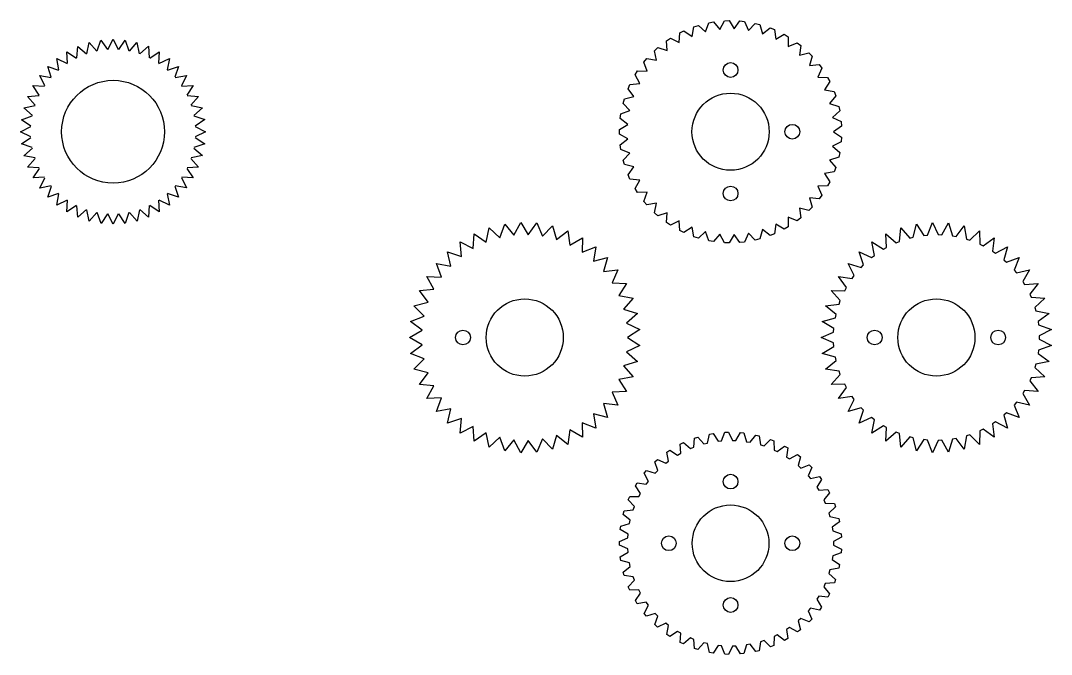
# Model space of a CAD drawing. Header units: inches. Extents: x -0.4 to 25.4, y -3.6 to 3.1.
# Drawn here: x -0.45 to 4.56, y -2.54 to 0.54 of the extents above; entities that cross this region are included whole.
import ezdxf

# ---------------------------------------------------------------- set-up
doc = ezdxf.new("R2010")
doc.units = ezdxf.units.IN
doc.header["$MEASUREMENT"] = 0
doc.layers.get('0').update_dxf_attribs({"lineweight": 25, "true_color": 0xffffff})

msp = doc.modelspace()

# ---------------------------------------------------------------- linework, layer by layer
at = {"color": 7, "true_color": 0x000000}
for p, q in [((2.8127, 0.4636), (2.8223, 0.51)), ((2.844, 0.5171), (2.879, 0.4851)), ((2.879, 0.4851), (2.895, 0.5298)), ((2.9175, 0.5338), (2.9477, 0.4973)), ((2.9477, 0.4973), (2.9698, 0.5393)), ((2.9925, 0.5401), (3.0174, 0.4997)), ((3.0174, 0.4997), (3.0451, 0.5382)), ((3.0678, 0.5359), (3.0868, 0.4924)), ((3.0868, 0.4924), (3.1196, 0.5267)), ((3.1417, 0.5212), (3.1545, 0.4755)), ((3.1545, 0.4755), (3.1917, 0.5049)), ((2.7075, 0.4541), (2.75, 0.433)), ((2.75, 0.433), (2.753, 0.4804)), ((2.7735, 0.4903), (2.8127, 0.4636)), ((3.2129, 0.4964), (3.2192, 0.4494)), ((3.2192, 0.4494), (3.2601, 0.4734)), ((3.2799, 0.462), (3.2796, 0.4145)), ((-0.1759, 0.3592), (-0.172, 0.415)), ((-0.172, 0.415), (-0.1298, 0.3784)), ((-0.1276, 0.3791), (-0.1163, 0.4339)), ((-0.1163, 0.4339), (-0.0793, 0.3921)), ((-0.077, 0.3925), (-0.0587, 0.4454)), ((-0.0587, 0.4454), (-0.0274, 0.3991)), ((-0.0251, 0.3992), (-0.0001, 0.4492)), ((-0.0001, 0.4492), (0.0249, 0.3992)), ((0.0272, 0.3991), (0.0586, 0.4454)), ((0.0586, 0.4454), (0.0768, 0.3926)), ((0.0791, 0.3921), (0.1162, 0.4339)), ((0.1162, 0.4339), (0.1274, 0.3792)), ((0.1296, 0.3784), (0.1718, 0.4151)), ((0.1718, 0.4151), (0.1758, 0.3593)), ((2.6471, 0.4089), (2.6922, 0.394)), ((2.6922, 0.394), (2.6886, 0.4413)), ((3.2796, 0.4145), (3.3235, 0.4325)), ((3.3414, 0.4185), (3.3346, 0.3716)), ((-0.2629, 0.3015), (-0.2735, 0.3563)), ((-0.2735, 0.3563), (-0.2233, 0.3319)), ((-0.2213, 0.3332), (-0.2247, 0.389)), ((-0.2247, 0.389), (-0.178, 0.3582)), ((0.1779, 0.3583), (0.2245, 0.3891)), ((0.2245, 0.3891), (0.2212, 0.3333)), ((0.2231, 0.332), (0.2734, 0.3564)), ((0.2734, 0.3564), (0.2628, 0.3016)), ((2.5937, 0.3558), (2.6403, 0.3473)), ((2.6403, 0.3473), (2.6302, 0.3937)), ((3.3346, 0.3716), (3.3805, 0.3833)), ((3.3964, 0.3669), (3.383, 0.3214)), ((-0.3, 0.2646), (-0.3177, 0.3176)), ((-0.3177, 0.3176), (-0.2647, 0.2999)), ((0.2646, 0.3), (0.3176, 0.3177)), ((0.3176, 0.3177), (0.2999, 0.2647)), ((2.5955, 0.2939), (2.579, 0.3384)), ((3.383, 0.3214), (3.4302, 0.3266)), ((3.4436, 0.3082), (3.424, 0.265)), ((-0.332, 0.2231), (-0.3564, 0.2734)), ((-0.3564, 0.2734), (-0.3016, 0.2628)), ((0.3015, 0.2629), (0.3563, 0.2735)), ((0.3563, 0.2735), (0.3319, 0.2233)), ((2.5585, 0.2347), (2.536, 0.2765)), ((2.5481, 0.2958), (2.5955, 0.2939)), ((3.424, 0.265), (3.4714, 0.2636)), ((-0.3583, 0.1779), (-0.3891, 0.2245)), ((-0.3891, 0.2245), (-0.3333, 0.2212)), ((0.3332, 0.2213), (0.389, 0.2247)), ((0.389, 0.2247), (0.3582, 0.178)), ((2.5302, 0.171), (2.5021, 0.2092)), ((2.5113, 0.23), (2.5585, 0.2347)), ((3.4821, 0.2435), (3.4568, 0.2034)), ((3.4568, 0.2034), (3.5035, 0.1954)), ((-0.4151, 0.1718), (-0.3593, 0.1758)), ((-0.3784, 0.1296), (-0.4151, 0.1718)), ((0.3592, 0.1759), (0.415, 0.172)), ((0.415, 0.172), (0.3784, 0.1298)), ((2.4841, 0.1598), (2.5302, 0.171)), ((3.5113, 0.174), (3.4806, 0.1378)), ((-0.4339, 0.1162), (-0.3792, 0.1274)), ((-0.3921, 0.0791), (-0.4339, 0.1162)), ((0.3791, 0.1276), (0.4339, 0.1163)), ((0.4339, 0.1163), (0.3921, 0.0793)), ((2.4668, 0.0864), (2.5109, 0.104)), ((2.5109, 0.104), (2.4778, 0.1379)), ((3.4806, 0.1378), (3.5258, 0.1234)), ((3.5306, 0.1011), (3.4951, 0.0696)), ((-0.4454, 0.0586), (-0.3926, 0.0768)), ((-0.3991, 0.0272), (-0.4454, 0.0586)), ((0.3925, 0.077), (0.4454, 0.0587)), ((0.4454, 0.0587), (0.3991, 0.0274)), ((2.5012, 0.0349), (2.4637, 0.0639)), ((3.4951, 0.0696), (3.5379, 0.049)), ((-0.4492, -0.0001), (-0.3992, 0.0249)), ((0.3992, 0.0251), (0.4492, 0.0001)), ((0.4492, 0.0001), (0.3992, -0.0249)), ((2.46, 0.0114), (2.5012, 0.0349)), ((2.46, 0.0114), (2.5012, 0.0349)), ((3.5395, 0.0263), (3.5, 0)), ((-0.3992, -0.0251), (-0.4492, -0.0001)), ((-0.4454, -0.0587), (-0.3991, -0.0274)), ((-0.4454, -0.0587), (-0.3991, -0.0274)), ((0.3991, -0.0272), (0.4454, -0.0586)), ((2.5012, -0.0349), (2.46, -0.0114)), ((2.5012, -0.0349), (2.46, -0.0114)), ((2.4637, -0.0639), (2.5012, -0.0349)), ((3.5379, -0.049), (3.4951, -0.0696)), ((3.5, 0), (3.5395, -0.0263)), ((-0.3925, -0.077), (-0.4454, -0.0587)), ((-0.3925, -0.077), (-0.4454, -0.0587)), ((-0.4339, -0.1163), (-0.3921, -0.0793)), ((-0.4339, -0.1163), (-0.3921, -0.0793)), ((0.3921, -0.0791), (0.4339, -0.1162)), ((0.4454, -0.0586), (0.3926, -0.0768)), ((2.5109, -0.104), (2.4668, -0.0864)), ((3.4951, -0.0696), (3.5306, -0.1011)), ((-0.3791, -0.1276), (-0.4339, -0.1163)), ((-0.3791, -0.1276), (-0.4339, -0.1163)), ((-0.415, -0.172), (-0.3784, -0.1298)), ((0.3784, -0.1296), (0.4151, -0.1718)), ((0.4339, -0.1162), (0.3792, -0.1274)), ((2.4778, -0.1379), (2.5109, -0.104)), ((3.5258, -0.1234), (3.4806, -0.1378)), ((3.4806, -0.1378), (3.5113, -0.174)), ((-0.3592, -0.1759), (-0.415, -0.172)), ((-0.389, -0.2247), (-0.3582, -0.178)), ((0.3583, -0.1779), (0.3891, -0.2245)), ((0.4151, -0.1718), (0.3593, -0.1758)), ((2.5302, -0.171), (2.4841, -0.1598)), ((2.5021, -0.2092), (2.5302, -0.171)), ((3.5035, -0.1954), (3.4568, -0.2034)), ((-0.3332, -0.2213), (-0.389, -0.2247)), ((-0.3563, -0.2735), (-0.3319, -0.2233)), ((0.332, -0.2231), (0.3564, -0.2734)), ((0.3891, -0.2245), (0.3333, -0.2212)), ((2.5585, -0.2347), (2.5113, -0.23)), ((2.536, -0.2765), (2.5585, -0.2347)), ((3.4568, -0.2034), (3.4821, -0.2435)), ((-0.3015, -0.2629), (-0.3563, -0.2735)), ((-0.3176, -0.3177), (-0.2999, -0.2647)), ((-0.2646, -0.3), (-0.3176, -0.3177)), ((0.3177, -0.3176), (0.2647, -0.2999)), ((0.3, -0.2646), (0.3177, -0.3176)), ((0.3564, -0.2734), (0.3016, -0.2628)), ((2.5955, -0.2939), (2.5481, -0.2958)), ((2.579, -0.3384), (2.5955, -0.2939)), ((3.4714, -0.2636), (3.424, -0.265)), ((3.424, -0.265), (3.4436, -0.3082)), ((-0.2734, -0.3564), (-0.2628, -0.3016)), ((-0.2231, -0.332), (-0.2734, -0.3564)), ((-0.2245, -0.3891), (-0.2212, -0.3333)), ((0.2213, -0.3332), (0.2247, -0.389)), ((0.2735, -0.3563), (0.2233, -0.3319)), ((0.2629, -0.3015), (0.2735, -0.3563)), ((2.6403, -0.3473), (2.5937, -0.3558)), ((2.6302, -0.3937), (2.6403, -0.3473)), ((3.383, -0.3214), (3.3964, -0.3669)), ((3.4302, -0.3266), (3.383, -0.3214)), ((-0.1779, -0.3583), (-0.2245, -0.3891)), ((-0.1718, -0.4151), (-0.1758, -0.3593)), ((-0.1296, -0.3784), (-0.1718, -0.4151)), ((-0.1162, -0.4339), (-0.1274, -0.3792)), ((-0.0791, -0.3921), (-0.1162, -0.4339)), ((-0.0586, -0.4454), (-0.0768, -0.3926)), ((-0.0272, -0.3991), (-0.0586, -0.4454)), ((0.0001, -0.4492), (-0.0249, -0.3992)), ((0.0251, -0.3992), (0.0001, -0.4492)), ((0.0587, -0.4454), (0.0274, -0.3991)), ((0.077, -0.3925), (0.0587, -0.4454)), ((0.1163, -0.4339), (0.0793, -0.3921)), ((0.1276, -0.3791), (0.1163, -0.4339)), ((0.172, -0.415), (0.1298, -0.3784)), ((0.1759, -0.3592), (0.172, -0.415)), ((0.2247, -0.389), (0.178, -0.3582)), ((2.6922, -0.394), (2.6471, -0.4089)), ((2.6886, -0.4413), (2.6922, -0.394)), ((3.3346, -0.3716), (3.3414, -0.4185)), ((3.3805, -0.3833), (3.3346, -0.3716)), ((1.879, -0.5149), (1.9028, -0.4485)), ((1.9028, -0.4485), (1.9477, -0.5027)), ((1.9477, -0.5027), (1.9805, -0.4403)), ((1.9805, -0.4403), (2.0174, -0.5003)), ((2.0174, -0.5003), (2.0585, -0.4431)), ((2.0585, -0.4431), (2.0868, -0.5076)), ((2.75, -0.433), (2.7075, -0.4541)), ((2.753, -0.4804), (2.75, -0.433)), ((3.2192, -0.4494), (3.2129, -0.4964)), ((3.2601, -0.4734), (3.2192, -0.4494)), ((3.2796, -0.4145), (3.2799, -0.462)), ((3.3235, -0.4325), (3.2796, -0.4145)), ((3.8875, -0.5128), (3.9028, -0.4485)), ((3.9028, -0.4485), (3.9391, -0.5037)), ((3.9564, -0.5019), (3.9805, -0.4403)), ((3.9805, -0.4403), (4.0087, -0.5001)), ((4.0262, -0.5007), (4.0585, -0.4431)), ((4.0585, -0.4431), (4.0782, -0.5062)), ((1.75, -0.567), (1.7545, -0.4967)), ((1.7545, -0.4967), (1.8127, -0.5364)), ((1.8127, -0.5364), (1.827, -0.4674)), ((1.827, -0.4674), (1.879, -0.5149)), ((2.0868, -0.5076), (2.1355, -0.4566)), ((2.1355, -0.4566), (2.1545, -0.5245)), ((2.1545, -0.5245), (2.2098, -0.4808)), ((2.2098, -0.4808), (2.2192, -0.5506)), ((2.8127, -0.4636), (2.7735, -0.4903)), ((2.8223, -0.51), (2.8127, -0.4636)), ((2.879, -0.4851), (2.844, -0.5171)), ((2.895, -0.5298), (2.879, -0.4851)), ((2.9477, -0.4973), (2.9175, -0.5338)), ((2.9698, -0.5393), (2.9477, -0.4973)), ((3.0174, -0.4997), (2.9925, -0.5401)), ((3.0451, -0.5382), (3.0174, -0.4997)), ((3.0868, -0.4924), (3.0678, -0.5359)), ((3.1196, -0.5267), (3.0868, -0.4924)), ((3.1545, -0.4755), (3.1417, -0.5212)), ((3.1917, -0.5049), (3.1545, -0.4755)), ((3.7576, -0.5627), (3.7545, -0.4967)), ((3.7545, -0.4967), (3.8046, -0.5397)), ((3.8208, -0.5332), (3.827, -0.4674)), ((3.827, -0.4674), (3.8706, -0.517)), ((4.0954, -0.5092), (4.1355, -0.4566)), ((4.1355, -0.4566), (4.1462, -0.5218)), ((4.1628, -0.5272), (4.2098, -0.4808)), ((4.2098, -0.4808), (4.2113, -0.5468)), ((1.6922, -0.606), (1.6869, -0.5357)), ((1.6869, -0.5357), (1.75, -0.567)), ((2.2192, -0.5506), (2.28, -0.515)), ((2.28, -0.515), (2.2796, -0.5855)), ((3.6991, -0.6007), (3.6869, -0.5357)), ((3.6869, -0.5357), (3.7425, -0.5714)), ((4.227, -0.5545), (4.28, -0.515)), ((4.28, -0.515), (4.2723, -0.5807)), ((1.6403, -0.6527), (1.6253, -0.5838)), ((1.6253, -0.5838), (1.6922, -0.606)), ((2.2796, -0.5855), (2.3448, -0.5587)), ((2.3448, -0.5587), (2.3346, -0.6284)), ((3.6464, -0.6464), (3.6253, -0.5838)), ((3.6253, -0.5838), (3.6853, -0.6114)), ((4.2868, -0.5904), (4.3448, -0.5587)), ((4.3448, -0.5587), (4.328, -0.6226)), ((1.5955, -0.7061), (1.571, -0.64)), ((1.571, -0.64), (1.6403, -0.6527)), ((2.3346, -0.6284), (2.4028, -0.611)), ((2.4028, -0.611), (2.383, -0.6786)), ((3.6007, -0.6991), (3.571, -0.64)), ((3.571, -0.64), (3.6343, -0.659)), ((4.341, -0.6343), (4.4028, -0.611)), ((4.4028, -0.611), (4.3774, -0.672)), ((2.383, -0.6786), (2.453, -0.6708)), ((2.453, -0.6708), (2.424, -0.735)), ((4.3886, -0.6853), (4.453, -0.6708)), ((4.453, -0.6708), (4.4193, -0.7277)), ((1.5585, -0.7653), (1.5251, -0.7032)), ((1.5251, -0.7032), (1.5955, -0.7061)), ((2.424, -0.735), (2.4945, -0.7371)), ((2.4945, -0.7371), (2.4568, -0.7966)), ((3.5627, -0.7576), (3.5251, -0.7032)), ((3.5251, -0.7032), (3.5904, -0.7132)), ((4.4286, -0.7425), (4.4945, -0.7371)), ((4.4945, -0.7371), (4.4532, -0.7887)), ((1.4884, -0.7722), (1.5585, -0.7653)), ((1.5302, -0.829), (1.4884, -0.7722)), ((2.4568, -0.7966), (2.5262, -0.8085)), ((3.5332, -0.8208), (3.4884, -0.7722)), ((3.4884, -0.7722), (3.5545, -0.773)), ((1.4617, -0.8456), (1.5302, -0.829)), ((1.5109, -0.896), (1.4617, -0.8456)), ((2.5262, -0.8085), (2.4806, -0.8622)), ((3.4617, -0.8456), (3.5272, -0.8372)), ((3.5128, -0.8875), (3.4617, -0.8456)), ((4.4603, -0.8046), (4.5262, -0.8085)), ((4.5262, -0.8085), (4.4782, -0.8538)), ((1.4454, -0.9221), (1.5109, -0.896)), ((2.4806, -0.8622), (2.5478, -0.8836)), ((2.5478, -0.8836), (2.4951, -0.9304)), ((4.483, -0.8706), (4.5478, -0.8836)), ((4.5478, -0.8836), (4.4938, -0.9218)), ((1.5012, -0.9651), (1.4454, -0.9221)), ((2.4951, -0.9304), (2.5586, -0.9609)), ((3.4454, -0.9221), (3.5092, -0.9046)), ((3.5019, -0.9564), (3.4454, -0.9221)), ((4.4963, -0.9391), (4.5586, -0.9609)), ((1.44, -1), (1.5012, -0.9651)), ((1.5012, -1.0349), (1.44, -1)), ((2.5586, -0.9609), (2.5, -1)), ((2.5, -1), (2.5586, -1.0391)), ((3.44, -1), (3.5007, -0.9738)), ((3.44, -1), (3.5007, -0.9738)), ((3.5007, -1.0262), (3.44, -1)), ((3.5007, -1.0262), (3.44, -1)), ((4.5586, -0.9609), (4.4999, -0.9913)), ((1.4454, -1.0779), (1.5012, -1.0349)), ((2.5586, -1.0391), (2.4951, -1.0696)), ((3.4454, -1.0779), (3.5019, -1.0436)), ((4.5586, -1.0391), (4.4963, -1.0609)), ((4.4999, -1.0087), (4.5586, -1.0391)), ((1.5109, -1.104), (1.4454, -1.0779)), ((2.4951, -1.0696), (2.5478, -1.1164)), ((3.5092, -1.0954), (3.4454, -1.0779)), ((4.4938, -1.0782), (4.5478, -1.1164)), ((1.4617, -1.1544), (1.5109, -1.104)), ((2.5478, -1.1164), (2.4806, -1.1378)), ((2.4806, -1.1378), (2.5262, -1.1915)), ((3.4617, -1.1544), (3.5128, -1.1125)), ((4.4782, -1.1462), (4.5262, -1.1915)), ((4.5478, -1.1164), (4.483, -1.1294)), ((1.5302, -1.171), (1.4617, -1.1544)), ((1.4884, -1.2278), (1.5302, -1.171)), ((2.5262, -1.1915), (2.4568, -1.2034)), ((3.5272, -1.1628), (3.4617, -1.1544)), ((3.4884, -1.2278), (3.5332, -1.1792)), ((4.5262, -1.1915), (4.4603, -1.1954)), ((1.5585, -1.2347), (1.4884, -1.2278)), ((1.5251, -1.2968), (1.5585, -1.2347)), ((2.4568, -1.2034), (2.4945, -1.2629)), ((3.5545, -1.227), (3.4884, -1.2278)), ((3.5251, -1.2968), (3.5627, -1.2424)), ((4.4532, -1.2113), (4.4945, -1.2629)), ((1.5955, -1.2939), (1.5251, -1.2968)), ((1.571, -1.36), (1.5955, -1.2939)), ((2.4945, -1.2629), (2.424, -1.265)), ((2.424, -1.265), (2.453, -1.3292)), ((3.5904, -1.2868), (3.5251, -1.2968)), ((3.571, -1.36), (3.6007, -1.3009)), ((4.4193, -1.2723), (4.453, -1.3292)), ((4.4945, -1.2629), (4.4286, -1.2575)), ((1.6403, -1.3473), (1.571, -1.36)), ((1.6253, -1.4162), (1.6403, -1.3473)), ((2.383, -1.3214), (2.4028, -1.389)), ((2.453, -1.3292), (2.383, -1.3214)), ((3.6343, -1.341), (3.571, -1.36)), ((4.3774, -1.328), (4.4028, -1.389)), ((4.453, -1.3292), (4.3886, -1.3147)), ((1.6922, -1.394), (1.6253, -1.4162)), ((1.6869, -1.4643), (1.6922, -1.394)), ((2.3346, -1.3716), (2.3448, -1.4413)), ((2.4028, -1.389), (2.3346, -1.3716)), ((3.6253, -1.4162), (3.6464, -1.3536)), ((3.6853, -1.3886), (3.6253, -1.4162)), ((3.6869, -1.4643), (3.6991, -1.3993)), ((4.328, -1.3774), (4.3448, -1.4413)), ((4.4028, -1.389), (4.341, -1.3657)), ((1.75, -1.433), (1.6869, -1.4643)), ((1.7545, -1.5033), (1.75, -1.433)), ((2.2192, -1.4494), (2.2098, -1.5192)), ((2.28, -1.485), (2.2192, -1.4494)), ((2.2796, -1.4145), (2.28, -1.485)), ((2.3448, -1.4413), (2.2796, -1.4145)), ((3.7425, -1.4286), (3.6869, -1.4643)), ((3.7545, -1.5033), (3.7576, -1.4373)), ((4.28, -1.485), (4.227, -1.4455)), ((4.2723, -1.4193), (4.28, -1.485)), ((4.3448, -1.4413), (4.2868, -1.4096)), ((1.8127, -1.4636), (1.7545, -1.5033)), ((1.827, -1.5326), (1.8127, -1.4636)), ((1.879, -1.4851), (1.827, -1.5326)), ((1.9028, -1.5515), (1.879, -1.4851)), ((1.9477, -1.4973), (1.9028, -1.5515)), ((1.9805, -1.5597), (1.9477, -1.4973)), ((2.0174, -1.4997), (1.9805, -1.5597)), ((2.0585, -1.5569), (2.0174, -1.4997)), ((2.0868, -1.4924), (2.0585, -1.5569)), ((2.1355, -1.5434), (2.0868, -1.4924)), ((2.1545, -1.4755), (2.1355, -1.5434)), ((2.2098, -1.5192), (2.1545, -1.4755)), ((2.8208, -1.5332), (2.8249, -1.4891)), ((2.8413, -1.4838), (2.8706, -1.517)), ((2.8875, -1.5128), (2.8977, -1.4697)), ((2.9147, -1.4667), (2.9391, -1.5037)), ((2.9564, -1.5019), (2.9725, -1.4606)), ((2.9898, -1.46), (3.0087, -1.5001)), ((3.0262, -1.5007), (3.0479, -1.4621)), ((3.065, -1.4639), (3.0782, -1.5062)), ((3.0954, -1.5092), (3.1223, -1.474)), ((3.139, -1.4781), (3.1462, -1.5218)), ((3.1628, -1.5272), (3.1943, -1.4961)), ((3.8046, -1.4603), (3.7545, -1.5033)), ((3.827, -1.5326), (3.8208, -1.4668)), ((3.8706, -1.483), (3.827, -1.5326)), ((3.9028, -1.5515), (3.8875, -1.4872)), ((3.9391, -1.4963), (3.9028, -1.5515)), ((3.9805, -1.5597), (3.9564, -1.4981)), ((4.0087, -1.4999), (3.9805, -1.5597)), ((4.0585, -1.5569), (4.0262, -1.4993)), ((4.0782, -1.4938), (4.0585, -1.5569)), ((4.1355, -1.5434), (4.0954, -1.4908)), ((4.1462, -1.4782), (4.1355, -1.5434)), ((4.2098, -1.5192), (4.1628, -1.4728)), ((4.2113, -1.4532), (4.2098, -1.5192)), ((2.7052, -1.5475), (2.7425, -1.5714)), ((2.7576, -1.5627), (2.7555, -1.5184)), ((2.771, -1.5109), (2.8046, -1.5397)), ((3.2103, -1.5026), (3.2113, -1.5468)), ((3.227, -1.5545), (3.2625, -1.528)), ((3.2775, -1.5367), (3.2723, -1.5807)), ((2.6451, -1.5929), (2.6853, -1.6114)), ((2.6991, -1.6007), (2.6909, -1.5571)), ((3.2868, -1.5904), (3.3257, -1.5692)), ((3.3393, -1.5798), (3.328, -1.6226)), ((2.5919, -1.6463), (2.6343, -1.659)), ((2.6464, -1.6464), (2.6323, -1.6045)), ((3.341, -1.6343), (3.3825, -1.6187)), ((3.3944, -1.6311), (3.3774, -1.672)), ((2.6007, -1.6991), (2.5808, -1.6595)), ((3.3886, -1.6853), (3.4318, -1.6756)), ((3.4419, -1.6896), (3.4193, -1.7277)), ((2.5627, -1.7576), (2.5375, -1.7212)), ((2.5466, -1.7065), (2.5904, -1.7132)), ((3.4286, -1.7425), (3.4727, -1.7389)), ((2.5332, -1.8208), (2.5032, -1.7882)), ((2.5102, -1.7725), (2.5545, -1.773)), ((3.4808, -1.7541), (3.4532, -1.7887)), ((2.4833, -1.8429), (2.5272, -1.8372)), ((3.4603, -1.8046), (3.5045, -1.8072)), ((3.5104, -1.8234), (3.4782, -1.8538)), ((2.5128, -1.8875), (2.4785, -1.8594)), ((3.483, -1.8706), (3.5264, -1.8793)), ((3.53, -1.8962), (3.4938, -1.9218)), ((2.5019, -1.9564), (2.4641, -1.9334)), ((2.4665, -1.9163), (2.5092, -1.9046)), ((3.4963, -1.9391), (3.5381, -1.9537)), ((2.46, -1.9914), (2.5007, -1.9738)), ((2.46, -1.9914), (2.5007, -1.9738)), ((3.5393, -1.9709), (3.4999, -1.9913)), ((2.5007, -2.0262), (2.46, -2.0086)), ((2.5007, -2.0262), (2.46, -2.0086)), ((2.4641, -2.0666), (2.5019, -2.0436)), ((3.5381, -2.0463), (3.4963, -2.0609)), ((3.4999, -2.0087), (3.5393, -2.0291)), ((2.5092, -2.0954), (2.4665, -2.0837)), ((3.4938, -2.0782), (3.53, -2.1038)), ((2.4785, -2.1406), (2.5128, -2.1125)), ((3.4782, -2.1462), (3.5104, -2.1766)), ((3.5264, -2.1207), (3.483, -2.1294)), ((2.5272, -2.1628), (2.4833, -2.1571)), ((2.5032, -2.2118), (2.5332, -2.1792)), ((3.5045, -2.1928), (3.4603, -2.1954)), ((2.5545, -2.227), (2.5102, -2.2275)), ((2.5375, -2.2788), (2.5627, -2.2424)), ((3.4532, -2.2113), (3.4808, -2.2459)), ((2.5904, -2.2868), (2.5466, -2.2935)), ((2.5808, -2.3405), (2.6007, -2.3009)), ((3.4193, -2.2723), (3.4419, -2.3104)), ((3.4727, -2.2611), (3.4286, -2.2575)), ((2.6343, -2.341), (2.5919, -2.3537)), ((2.6323, -2.3955), (2.6464, -2.3536)), ((3.3774, -2.328), (3.3944, -2.3689)), ((3.4318, -2.3244), (3.3886, -2.3147)), ((2.6853, -2.3886), (2.6451, -2.4071)), ((2.6909, -2.4429), (2.6991, -2.3993)), ((3.328, -2.3774), (3.3393, -2.4202)), ((3.3825, -2.3813), (3.341, -2.3657)), ((2.7425, -2.4286), (2.7052, -2.4525)), ((2.7555, -2.4816), (2.7576, -2.4373)), ((3.2113, -2.4532), (3.2103, -2.4974)), ((3.2625, -2.472), (3.227, -2.4455)), ((3.2723, -2.4193), (3.2775, -2.4633)), ((3.3257, -2.4308), (3.2868, -2.4096)), ((2.8046, -2.4603), (2.771, -2.4891)), ((2.8249, -2.5109), (2.8208, -2.4668)), ((2.8706, -2.483), (2.8413, -2.5162)), ((2.8977, -2.5303), (2.8875, -2.4872)), ((2.9391, -2.4963), (2.9147, -2.5333)), ((2.9725, -2.5394), (2.9564, -2.4981)), ((3.0087, -2.4999), (2.9898, -2.54)), ((3.0479, -2.5379), (3.0262, -2.4993)), ((3.0782, -2.4938), (3.065, -2.5361)), ((3.1223, -2.526), (3.0954, -2.4908)), ((3.1462, -2.4782), (3.139, -2.5219)), ((3.1943, -2.5039), (3.1628, -2.4728))]:
    msp.add_line(p, q, dxfattribs=at)
for p, q in [((2.8223, 0.51), (2.844, 0.5171)), ((2.895, 0.5298), (2.9175, 0.5338)), ((2.9698, 0.5393), (2.9925, 0.5401)), ((3.0451, 0.5382), (3.0678, 0.5359)), ((3.1196, 0.5267), (3.1417, 0.5212)), ((3.1917, 0.5049), (3.2129, 0.4964)), ((2.6886, 0.4413), (2.7075, 0.4541)), ((2.753, 0.4804), (2.7735, 0.4903)), ((3.2601, 0.4734), (3.2799, 0.462)), ((2.6302, 0.3937), (2.6471, 0.4089)), ((3.3235, 0.4325), (3.3414, 0.4185)), ((2.579, 0.3384), (2.5937, 0.3558)), ((3.3805, 0.3833), (3.3964, 0.3669)), ((3.4302, 0.3266), (3.4436, 0.3082)), ((2.536, 0.2765), (2.5481, 0.2958)), ((3.4714, 0.2636), (3.4821, 0.2435)), ((2.5021, 0.2092), (2.5113, 0.23)), ((2.4778, 0.1379), (2.4841, 0.1598)), ((3.5035, 0.1954), (3.5113, 0.174)), ((3.5258, 0.1234), (3.5306, 0.1011)), ((2.4637, 0.0639), (2.4668, 0.0864)), ((2.46, -0.0114), (2.46, 0.0114)), ((2.46, -0.0114), (2.46, 0.0114)), ((3.5379, 0.049), (3.5395, 0.0263)), ((3.5395, -0.0263), (3.5379, -0.049)), ((2.4668, -0.0864), (2.4637, -0.0639)), ((2.4841, -0.1598), (2.4778, -0.1379)), ((3.5306, -0.1011), (3.5258, -0.1234)), ((3.5113, -0.174), (3.5035, -0.1954)), ((2.5113, -0.23), (2.5021, -0.2092)), ((3.4821, -0.2435), (3.4714, -0.2636)), ((2.5481, -0.2958), (2.536, -0.2765)), ((2.5937, -0.3558), (2.579, -0.3384)), ((3.4436, -0.3082), (3.4302, -0.3266)), ((2.6471, -0.4089), (2.6302, -0.3937)), ((3.3964, -0.3669), (3.3805, -0.3833)), ((2.7075, -0.4541), (2.6886, -0.4413)), ((3.3414, -0.4185), (3.3235, -0.4325)), ((2.7735, -0.4903), (2.753, -0.4804)), ((3.2129, -0.4964), (3.1917, -0.5049)), ((3.2799, -0.462), (3.2601, -0.4734)), ((4.0087, -0.5001), (4.0262, -0.5007)), ((2.844, -0.5171), (2.8223, -0.51)), ((2.9175, -0.5338), (2.895, -0.5298)), ((2.9925, -0.5401), (2.9698, -0.5393)), ((3.0678, -0.5359), (3.0451, -0.5382)), ((3.1417, -0.5212), (3.1196, -0.5267)), ((3.8046, -0.5397), (3.8208, -0.5332)), ((3.8706, -0.517), (3.8875, -0.5128)), ((3.9391, -0.5037), (3.9564, -0.5019)), ((4.0782, -0.5062), (4.0954, -0.5092)), ((4.1462, -0.5218), (4.1628, -0.5272)), ((4.2113, -0.5468), (4.227, -0.5545)), ((3.6853, -0.6114), (3.6991, -0.6007)), ((3.7425, -0.5714), (3.7576, -0.5627)), ((4.2723, -0.5807), (4.2868, -0.5904)), ((3.6343, -0.659), (3.6464, -0.6464)), ((4.328, -0.6226), (4.341, -0.6343)), ((3.5904, -0.7132), (3.6007, -0.6991)), ((4.3774, -0.672), (4.3886, -0.6853)), ((4.4193, -0.7277), (4.4286, -0.7425)), ((3.5545, -0.773), (3.5627, -0.7576)), ((4.4532, -0.7887), (4.4603, -0.8046)), ((3.5272, -0.8372), (3.5332, -0.8208)), ((3.5092, -0.9046), (3.5128, -0.8875)), ((4.4782, -0.8538), (4.483, -0.8706)), ((4.4938, -0.9218), (4.4963, -0.9391)), ((3.5007, -0.9738), (3.5019, -0.9564)), ((3.5007, -0.9738), (3.5019, -0.9564)), ((4.4999, -0.9913), (4.4999, -1.0087)), ((3.5019, -1.0436), (3.5007, -1.0262)), ((3.5128, -1.1125), (3.5092, -1.0954)), ((4.4963, -1.0609), (4.4938, -1.0782)), ((4.483, -1.1294), (4.4782, -1.1462)), ((3.5332, -1.1792), (3.5272, -1.1628)), ((4.4603, -1.1954), (4.4532, -1.2113)), ((3.5627, -1.2424), (3.5545, -1.227)), ((3.6007, -1.3009), (3.5904, -1.2868)), ((4.4286, -1.2575), (4.4193, -1.2723)), ((3.6464, -1.3536), (3.6343, -1.341)), ((4.3886, -1.3147), (4.3774, -1.328)), ((3.6991, -1.3993), (3.6853, -1.3886)), ((4.341, -1.3657), (4.328, -1.3774)), ((3.7576, -1.4373), (3.7425, -1.4286)), ((4.227, -1.4455), (4.2113, -1.4532)), ((4.2868, -1.4096), (4.2723, -1.4193)), ((2.8249, -1.4891), (2.8413, -1.4838)), ((2.8977, -1.4697), (2.9147, -1.4667)), ((2.9391, -1.5037), (2.9564, -1.5019)), ((2.9725, -1.4606), (2.9898, -1.46)), ((3.0087, -1.5001), (3.0262, -1.5007)), ((3.0479, -1.4621), (3.065, -1.4639)), ((3.1223, -1.474), (3.139, -1.4781)), ((3.1943, -1.4961), (3.2103, -1.5026)), ((3.8208, -1.4668), (3.8046, -1.4603)), ((3.8875, -1.4872), (3.8706, -1.483)), ((3.9564, -1.4981), (3.9391, -1.4963)), ((4.0262, -1.4993), (4.0087, -1.4999)), ((4.0954, -1.4908), (4.0782, -1.4938)), ((4.1628, -1.4728), (4.1462, -1.4782)), ((2.6909, -1.5571), (2.7052, -1.5475)), ((2.7555, -1.5184), (2.771, -1.5109)), ((2.8046, -1.5397), (2.8208, -1.5332)), ((2.8706, -1.517), (2.8875, -1.5128)), ((3.0782, -1.5062), (3.0954, -1.5092)), ((3.1462, -1.5218), (3.1628, -1.5272)), ((3.2113, -1.5468), (3.227, -1.5545)), ((3.2625, -1.528), (3.2775, -1.5367)), ((2.6323, -1.6045), (2.6451, -1.5929)), ((2.6853, -1.6114), (2.6991, -1.6007)), ((2.7425, -1.5714), (2.7576, -1.5627)), ((3.2723, -1.5807), (3.2868, -1.5904)), ((3.3257, -1.5692), (3.3393, -1.5798)), ((2.5808, -1.6595), (2.5919, -1.6463)), ((2.6343, -1.659), (2.6464, -1.6464)), ((3.328, -1.6226), (3.341, -1.6343)), ((3.3825, -1.6187), (3.3944, -1.6311)), ((2.5904, -1.7132), (2.6007, -1.6991)), ((3.3774, -1.672), (3.3886, -1.6853)), ((3.4318, -1.6756), (3.4419, -1.6896)), ((2.5375, -1.7212), (2.5466, -1.7065)), ((3.4193, -1.7277), (3.4286, -1.7425)), ((3.4727, -1.7389), (3.4808, -1.7541)), ((2.5032, -1.7882), (2.5102, -1.7725)), ((2.5545, -1.773), (2.5627, -1.7576)), ((3.4532, -1.7887), (3.4603, -1.8046)), ((2.4785, -1.8594), (2.4833, -1.8429)), ((2.5272, -1.8372), (2.5332, -1.8208)), ((3.5045, -1.8072), (3.5104, -1.8234)), ((2.5092, -1.9046), (2.5128, -1.8875)), ((3.4782, -1.8538), (3.483, -1.8706)), ((3.5264, -1.8793), (3.53, -1.8962)), ((2.4641, -1.9334), (2.4665, -1.9163)), ((3.4938, -1.9218), (3.4963, -1.9391)), ((2.46, -2.0086), (2.46, -1.9914)), ((2.46, -2.0086), (2.46, -1.9914)), ((2.5007, -1.9738), (2.5019, -1.9564)), ((2.5007, -1.9738), (2.5019, -1.9564)), ((3.4999, -1.9913), (3.4999, -2.0087)), ((3.5381, -1.9537), (3.5393, -1.9709)), ((2.5019, -2.0436), (2.5007, -2.0262)), ((3.5393, -2.0291), (3.5381, -2.0463)), ((2.4665, -2.0837), (2.4641, -2.0666)), ((2.5128, -2.1125), (2.5092, -2.0954)), ((3.4963, -2.0609), (3.4938, -2.0782)), ((2.4833, -2.1571), (2.4785, -2.1406)), ((3.483, -2.1294), (3.4782, -2.1462)), ((3.53, -2.1038), (3.5264, -2.1207)), ((2.5332, -2.1792), (2.5272, -2.1628)), ((3.4603, -2.1954), (3.4532, -2.2113)), ((3.5104, -2.1766), (3.5045, -2.1928)), ((2.5102, -2.2275), (2.5032, -2.2118)), ((2.5627, -2.2424), (2.5545, -2.227)), ((3.4808, -2.2459), (3.4727, -2.2611)), ((2.5466, -2.2935), (2.5375, -2.2788)), ((2.6007, -2.3009), (2.5904, -2.2868)), ((3.4286, -2.2575), (3.4193, -2.2723)), ((2.5919, -2.3537), (2.5808, -2.3405)), ((2.6464, -2.3536), (2.6343, -2.341)), ((3.3886, -2.3147), (3.3774, -2.328)), ((3.4419, -2.3104), (3.4318, -2.3244)), ((2.6451, -2.4071), (2.6323, -2.3955)), ((2.6991, -2.3993), (2.6853, -2.3886)), ((3.341, -2.3657), (3.328, -2.3774)), ((3.3944, -2.3689), (3.3825, -2.3813)), ((2.7052, -2.4525), (2.6909, -2.4429)), ((2.7576, -2.4373), (2.7425, -2.4286)), ((3.227, -2.4455), (3.2113, -2.4532)), ((3.2868, -2.4096), (3.2723, -2.4193)), ((3.3393, -2.4202), (3.3257, -2.4308)), ((2.771, -2.4891), (2.7555, -2.4816)), ((2.8208, -2.4668), (2.8046, -2.4603)), ((2.8875, -2.4872), (2.8706, -2.483)), ((2.9564, -2.4981), (2.9391, -2.4963)), ((3.0262, -2.4993), (3.0087, -2.4999)), ((3.0954, -2.4908), (3.0782, -2.4938)), ((3.1628, -2.4728), (3.1462, -2.4782)), ((3.2103, -2.4974), (3.1943, -2.5039)), ((3.2775, -2.4633), (3.2625, -2.472)), ((2.8413, -2.5162), (2.8249, -2.5109)), ((2.9147, -2.5333), (2.8977, -2.5303)), ((2.9898, -2.54), (2.9725, -2.5394)), ((3.065, -2.5361), (3.0479, -2.5379)), ((3.139, -2.5219), (3.1223, -2.526))]:
    msp.add_line(p, q)
at = {"color": 1, "true_color": 0xff0000}
for centre, radius in [((3, 0.3), 0.0358), ((0, 0), 0.25), ((3, 0), 0.1875), ((3.3, 0), 0.0358), ((3, -0.3), 0.0358), ((2, -1), 0.1875), ((4, -1), 0.1875), ((1.7, -1), 0.0358), ((3.7, -1), 0.0358), ((4.3, -1), 0.0358), ((3, -1.7), 0.0358), ((2.7, -2), 0.0358), ((3.3, -2), 0.0358), ((3, -2.3), 0.0358)]:
    msp.add_circle(centre, radius, dxfattribs=at)
msp.add_circle((3, -2), 0.1862)

doc.saveas('drawing.dxf')
